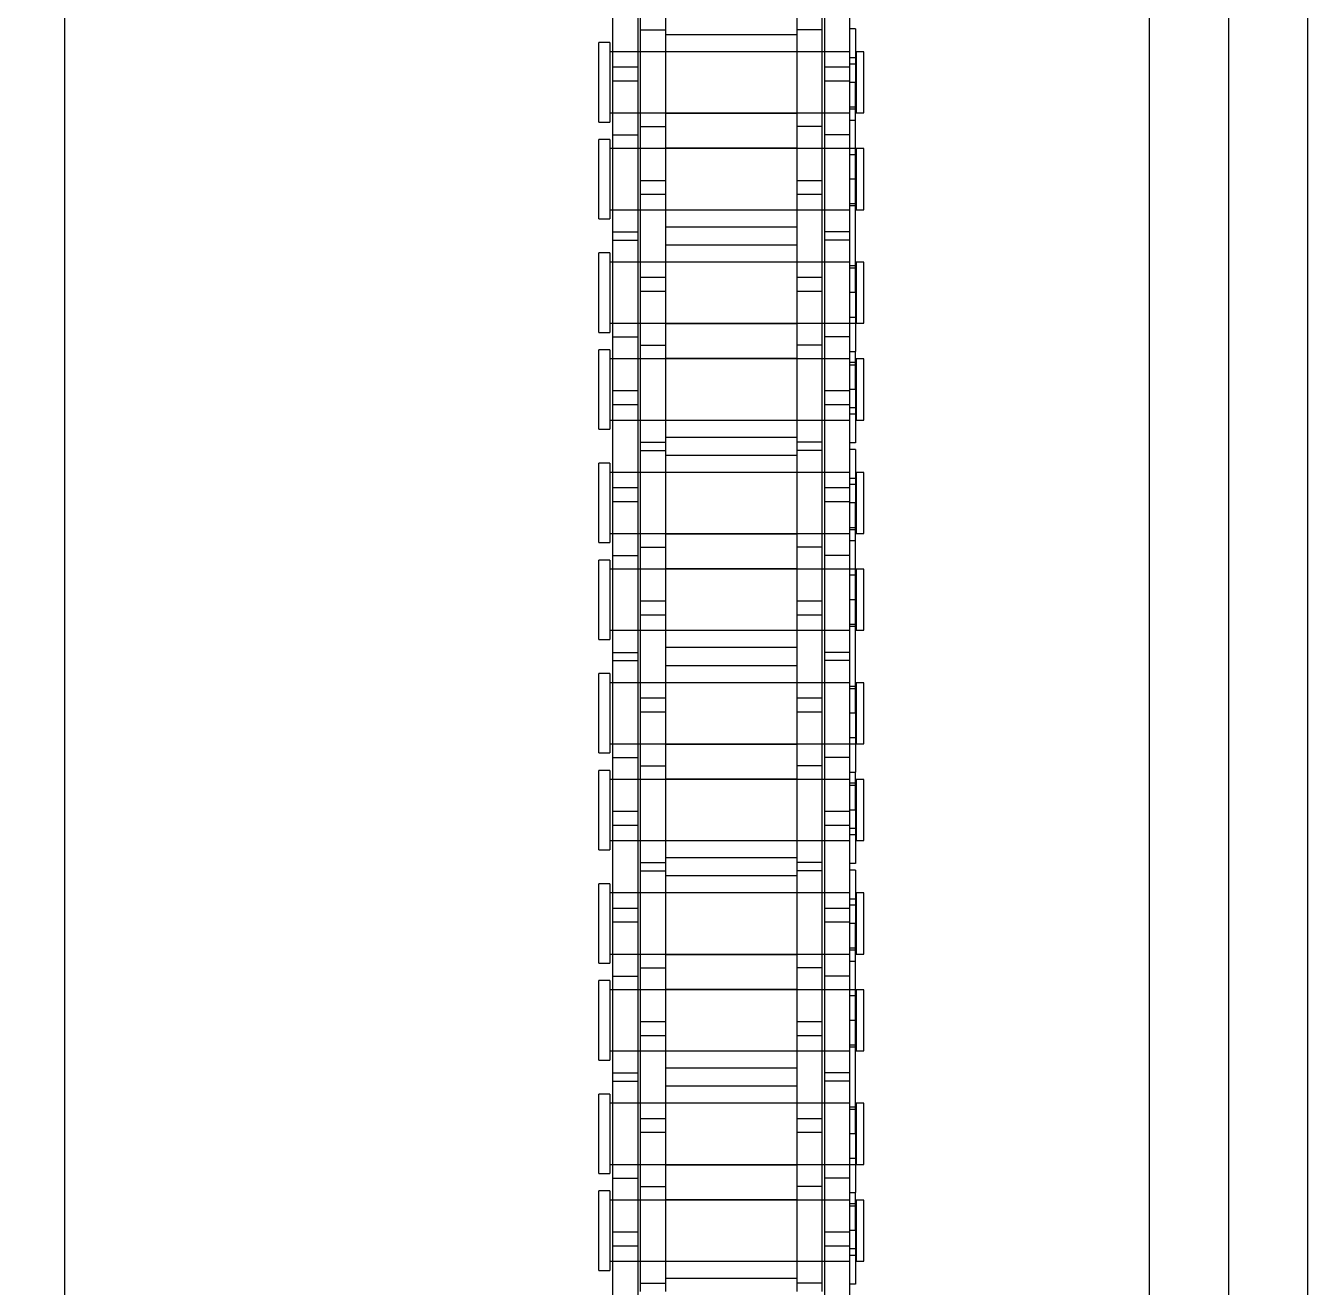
# Model space of a CAD drawing. Header units: metres. Extents: x 0 to 63075, y 0 to 44550.
# Drawn here: x 14312.8 to 14390.1, y 27467.1 to 27543.3 of the extents above; entities that cross this region are included whole.
import ezdxf

# ---------------------------------------------------------------- set-up
doc = ezdxf.new("R2010")
doc.units = ezdxf.units.M
doc.header["$LTSCALE"] = 75
doc.linetypes.add('HIDDEN2', pattern=[4.7625, 3.175, -1.5875])
for name, color, linetype in [('SDM', 7, 'Continuous'), ('SL1', 8, 'Continuous'), ('SL4', 4, 'Continuous'), ('ST1', 7, 'HIDDEN2')]:
    doc.layers.add(name, color=color, linetype=linetype)

# ---------------------------------------------------------------- blocks, each defined once
blk = doc.blocks.new('A$Cf5d57027')
at = {"layer": 'SL1'}
blk.add_ellipse((6114.57, 5011.08), major_axis=(0, 193.675), ratio=0.707107, start_param=0, end_param=3.141593, dxfattribs=at)
blk = doc.blocks.new('A$Ca53c419a')
at = {"layer": 'SL4'}
for p, q in [((1009.762, 281.235), (2334.737, 281.235)), ((1009.762, 215.76), (2334.737, 215.76)), ((2334.737, 206.235), (1009.762, 206.235))]:
    blk.add_line(p, q, dxfattribs=at)
at = {"layer": 'ST1'}
for p, q in [((1067.53, 249), (1072.327, 249)), ((1067.53, 249), (1067.53, 248.342)), ((1072.327, 248.342), (1072.327, 249)), ((1073.378, 249), (1078.175, 249)), ((1073.378, 249), (1073.378, 248.342)), ((1078.175, 248.342), (1078.175, 249)), ((1080.23, 249), (1085.027, 249)), ((1080.23, 249), (1080.23, 248.342)), ((1085.027, 248.342), (1085.027, 249)), ((1086.078, 249), (1090.875, 249)), ((1086.078, 249), (1086.078, 248.342)), ((1090.875, 248.342), (1090.875, 249)), ((1092.93, 249), (1097.727, 249)), ((1092.93, 249), (1092.93, 248.342)), ((1097.727, 248.342), (1097.727, 249)), ((1098.778, 249), (1103.575, 249)), ((1098.778, 249), (1098.778, 248.342)), ((1103.575, 248.342), (1103.575, 249)), ((1105.63, 249), (1110.427, 249)), ((1105.63, 249), (1105.63, 248.342)), ((1110.427, 248.342), (1110.427, 249)), ((1111.478, 249), (1116.275, 249)), ((1111.478, 249), (1111.478, 248.342)), ((1116.275, 248.342), (1116.275, 249)), ((1118.33, 249), (1123.127, 249)), ((1118.33, 249), (1118.33, 248.342)), ((1123.127, 248.342), (1123.127, 249)), ((1124.178, 249), (1128.975, 249)), ((1124.178, 249), (1124.178, 248.342)), ((1128.975, 248.342), (1128.975, 249)), ((1131.03, 249), (1135.827, 249)), ((1131.03, 249), (1131.03, 248.342)), ((1135.827, 248.342), (1135.827, 249)), ((1136.878, 249), (1141.675, 249)), ((1136.878, 249), (1136.878, 248.342)), ((1141.675, 248.342), (1141.675, 249)), ((1059.902, 248.157), (1068.997, 248.157)), ((1072.327, 248.342), (1067.53, 248.342)), ((1068.084, 248.342), (1068.084, 233.843)), ((1068.084, 248.157), (1068.084, 246.637)), ((1068.997, 248.157), (1069.857, 248.157)), ((1068.997, 246.637), (1068.997, 248.157)), ((1069.857, 248.157), (1078.952, 248.157)), ((1069.857, 248.157), (1069.857, 246.637)), ((1071.774, 233.843), (1071.774, 248.342)), ((1071.774, 246.637), (1071.774, 248.157)), ((1073.104, 248.157), (1073.104, 246.637)), ((1078.175, 248.342), (1073.378, 248.342)), ((1073.932, 248.342), (1073.932, 233.843)), ((1073.932, 248.157), (1073.932, 246.637)), ((1077.622, 233.843), (1077.622, 248.342)), ((1077.622, 246.637), (1077.622, 248.157)), ((1078.952, 248.157), (1078.952, 246.637)), ((1078.952, 248.157), (1085.302, 248.157)), ((1079.454, 248.157), (1079.454, 246.637)), ((1085.027, 248.342), (1080.23, 248.342)), ((1080.784, 248.342), (1080.784, 233.843)), ((1080.784, 248.157), (1080.784, 246.637)), ((1084.474, 233.843), (1084.474, 248.342)), ((1084.474, 246.637), (1084.474, 248.157)), ((1085.302, 248.157), (1085.302, 246.637)), ((1085.302, 248.157), (1094.397, 248.157)), ((1090.875, 248.342), (1086.078, 248.342)), ((1086.632, 248.342), (1086.632, 233.843)), ((1086.632, 248.157), (1086.632, 246.637)), ((1088.549, 246.637), (1088.549, 248.157)), ((1089.409, 248.157), (1089.409, 246.637)), ((1090.322, 233.843), (1090.322, 248.342)), ((1090.322, 246.637), (1090.322, 248.157)), ((1097.727, 248.342), (1092.93, 248.342)), ((1093.484, 248.342), (1093.484, 233.843)), ((1093.484, 248.157), (1093.484, 246.637)), ((1094.397, 248.157), (1095.257, 248.157)), ((1094.397, 246.637), (1094.397, 248.157)), ((1095.257, 248.157), (1104.352, 248.157)), ((1095.257, 248.157), (1095.257, 246.637)), ((1097.174, 233.843), (1097.174, 248.342)), ((1097.174, 246.637), (1097.174, 248.157)), ((1098.504, 248.157), (1098.504, 246.637)), ((1103.575, 248.342), (1098.778, 248.342)), ((1099.332, 248.342), (1099.332, 233.843)), ((1099.332, 248.157), (1099.332, 246.637)), ((1103.022, 233.843), (1103.022, 248.342)), ((1103.022, 246.637), (1103.022, 248.157)), ((1104.352, 248.157), (1104.352, 246.637)), ((1104.352, 248.157), (1110.702, 248.157)), ((1104.854, 248.157), (1104.854, 246.637)), ((1110.427, 248.342), (1105.63, 248.342)), ((1106.184, 248.342), (1106.184, 233.843)), ((1106.184, 248.157), (1106.184, 246.637)), ((1109.874, 233.843), (1109.874, 248.342)), ((1109.874, 246.637), (1109.874, 248.157)), ((1110.702, 248.157), (1110.702, 246.637)), ((1110.702, 248.157), (1119.797, 248.157)), ((1116.275, 248.342), (1111.478, 248.342)), ((1112.032, 248.342), (1112.032, 233.843)), ((1112.032, 248.157), (1112.032, 246.637)), ((1113.949, 246.637), (1113.949, 248.157)), ((1114.809, 248.157), (1114.809, 246.637)), ((1115.722, 233.843), (1115.722, 248.342)), ((1115.722, 246.637), (1115.722, 248.157)), ((1123.127, 248.342), (1118.33, 248.342)), ((1118.884, 248.342), (1118.884, 233.843)), ((1118.884, 248.157), (1118.884, 246.637)), ((1119.797, 248.157), (1120.657, 248.157)), ((1119.797, 246.637), (1119.797, 248.157)), ((1120.657, 248.157), (1129.752, 248.157)), ((1120.657, 248.157), (1120.657, 246.637)), ((1122.574, 233.843), (1122.574, 248.342)), ((1122.574, 246.637), (1122.574, 248.157)), ((1123.904, 248.157), (1123.904, 246.637)), ((1128.975, 248.342), (1124.178, 248.342)), ((1124.732, 248.342), (1124.732, 233.843)), ((1124.732, 248.157), (1124.732, 246.637)), ((1128.422, 233.843), (1128.422, 248.342)), ((1128.422, 246.637), (1128.422, 248.157)), ((1129.752, 248.157), (1129.752, 246.637)), ((1129.752, 248.157), (1136.102, 248.157)), ((1130.254, 248.157), (1130.254, 246.637)), ((1135.827, 248.342), (1131.03, 248.342)), ((1131.584, 248.342), (1131.584, 233.843)), ((1131.584, 248.157), (1131.584, 246.637)), ((1135.274, 233.843), (1135.274, 248.342)), ((1135.274, 246.637), (1135.274, 248.157)), ((1136.102, 248.157), (1136.102, 246.637)), ((1136.102, 248.157), (1145.197, 248.157)), ((1141.675, 248.342), (1136.878, 248.342)), ((1137.432, 248.342), (1137.432, 233.843)), ((1137.432, 248.157), (1137.432, 246.637)), ((1139.349, 246.637), (1139.349, 248.157)), ((1140.209, 248.157), (1140.209, 246.637)), ((1141.122, 233.843), (1141.122, 248.342)), ((1141.122, 246.637), (1141.122, 248.157)), ((1059.902, 246.637), (1068.997, 246.637)), ((1066.252, 246.485), (1072.602, 246.485)), ((1066.754, 246.485), (1066.754, 244.965)), ((1068.084, 246.485), (1068.084, 244.965)), ((1068.997, 246.637), (1069.857, 246.637)), ((1069.857, 246.637), (1078.952, 246.637)), ((1071.774, 244.965), (1071.774, 246.485)), ((1072.602, 246.485), (1072.602, 244.965)), ((1072.602, 246.485), (1081.697, 246.485)), ((1073.932, 246.485), (1073.932, 244.965)), ((1075.849, 244.965), (1075.849, 246.485)), ((1076.709, 246.485), (1076.709, 244.965)), ((1077.622, 244.965), (1077.622, 246.485)), ((1078.952, 246.637), (1085.302, 246.637)), ((1080.784, 246.485), (1080.784, 244.965)), ((1081.697, 246.485), (1082.557, 246.485)), ((1081.697, 244.965), (1081.697, 246.485)), ((1082.557, 246.485), (1091.652, 246.485)), ((1082.557, 246.485), (1082.557, 244.965)), ((1084.474, 244.965), (1084.474, 246.485)), ((1085.302, 246.637), (1094.397, 246.637)), ((1085.804, 246.485), (1085.804, 244.965)), ((1086.632, 246.485), (1086.632, 244.965)), ((1090.322, 244.965), (1090.322, 246.485)), ((1091.652, 246.485), (1091.652, 244.965)), ((1091.652, 246.485), (1098.002, 246.485)), ((1092.154, 246.485), (1092.154, 244.965)), ((1093.484, 246.485), (1093.484, 244.965)), ((1094.397, 246.637), (1095.257, 246.637)), ((1095.257, 246.637), (1104.352, 246.637)), ((1097.174, 244.965), (1097.174, 246.485)), ((1098.002, 246.485), (1098.002, 244.965)), ((1098.002, 246.485), (1107.097, 246.485)), ((1099.332, 246.485), (1099.332, 244.965)), ((1101.249, 244.965), (1101.249, 246.485)), ((1102.109, 246.485), (1102.109, 244.965)), ((1103.022, 244.965), (1103.022, 246.485)), ((1104.352, 246.637), (1110.702, 246.637)), ((1106.184, 246.485), (1106.184, 244.965)), ((1107.097, 246.485), (1107.957, 246.485)), ((1107.097, 244.965), (1107.097, 246.485)), ((1107.957, 246.485), (1117.052, 246.485)), ((1107.957, 246.485), (1107.957, 244.965)), ((1109.874, 244.965), (1109.874, 246.485)), ((1110.702, 246.637), (1119.797, 246.637)), ((1111.204, 246.485), (1111.204, 244.965)), ((1112.032, 246.485), (1112.032, 244.965)), ((1115.722, 244.965), (1115.722, 246.485)), ((1117.052, 246.485), (1117.052, 244.965)), ((1117.052, 246.485), (1123.402, 246.485)), ((1117.554, 246.485), (1117.554, 244.965)), ((1118.884, 246.485), (1118.884, 244.965)), ((1119.797, 246.637), (1120.657, 246.637)), ((1120.657, 246.637), (1129.752, 246.637)), ((1122.574, 244.965), (1122.574, 246.485)), ((1123.402, 246.485), (1123.402, 244.965)), ((1123.402, 246.485), (1132.497, 246.485)), ((1124.732, 246.485), (1124.732, 244.965)), ((1126.649, 244.965), (1126.649, 246.485)), ((1127.509, 246.485), (1127.509, 244.965)), ((1128.422, 244.965), (1128.422, 246.485)), ((1129.752, 246.637), (1136.102, 246.637)), ((1131.584, 246.485), (1131.584, 244.965)), ((1132.497, 246.485), (1133.357, 246.485)), ((1132.497, 244.965), (1132.497, 246.485)), ((1133.357, 246.485), (1142.452, 246.485)), ((1133.357, 246.485), (1133.357, 244.965)), ((1135.274, 244.965), (1135.274, 246.485)), ((1136.102, 246.637), (1145.197, 246.637)), ((1136.604, 246.485), (1136.604, 244.965)), ((1137.432, 246.485), (1137.432, 244.965)), ((1141.122, 244.965), (1141.122, 246.485)), ((1142.452, 246.485), (1142.452, 244.965)), ((1142.452, 246.485), (1148.802, 246.485)), ((1066.252, 244.965), (1072.602, 244.965)), ((1067.037, 237.035), (1067.037, 244.965)), ((1068.084, 244.965), (1068.084, 237.035)), ((1071.774, 237.035), (1071.774, 244.965)), ((1071.817, 244.965), (1071.817, 237.035)), ((1072.602, 244.965), (1081.697, 244.965)), ((1073.889, 237.035), (1073.889, 244.965)), ((1073.932, 244.965), (1073.932, 237.035)), ((1077.622, 237.035), (1077.622, 244.965)), ((1078.669, 244.965), (1078.669, 237.035)), ((1079.737, 237.035), (1079.737, 244.965)), ((1080.784, 244.965), (1080.784, 237.035)), ((1081.697, 244.965), (1082.557, 244.965)), ((1082.557, 244.965), (1091.652, 244.965)), ((1084.474, 237.035), (1084.474, 244.965)), ((1084.517, 244.965), (1084.517, 237.035)), ((1086.589, 237.035), (1086.589, 244.965)), ((1086.632, 244.965), (1086.632, 237.035)), ((1090.322, 237.035), (1090.322, 244.965)), ((1091.369, 244.965), (1091.369, 237.035)), ((1091.652, 244.965), (1098.002, 244.965)), ((1092.437, 237.035), (1092.437, 244.965)), ((1093.484, 244.965), (1093.484, 237.035)), ((1097.174, 237.035), (1097.174, 244.965)), ((1097.217, 244.965), (1097.217, 237.035)), ((1098.002, 244.965), (1107.097, 244.965)), ((1099.289, 237.035), (1099.289, 244.965)), ((1099.332, 244.965), (1099.332, 237.035)), ((1103.022, 237.035), (1103.022, 244.965)), ((1104.069, 244.965), (1104.069, 237.035)), ((1105.137, 237.035), (1105.137, 244.965)), ((1106.184, 244.965), (1106.184, 237.035)), ((1107.097, 244.965), (1107.957, 244.965)), ((1107.957, 244.965), (1117.052, 244.965)), ((1109.874, 237.035), (1109.874, 244.965)), ((1109.917, 244.965), (1109.917, 237.035)), ((1111.989, 237.035), (1111.989, 244.965)), ((1112.032, 244.965), (1112.032, 237.035)), ((1115.722, 237.035), (1115.722, 244.965)), ((1116.769, 244.965), (1116.769, 237.035)), ((1117.052, 244.965), (1123.402, 244.965)), ((1117.837, 237.035), (1117.837, 244.965)), ((1118.884, 244.965), (1118.884, 237.035)), ((1122.574, 237.035), (1122.574, 244.965)), ((1122.617, 244.965), (1122.617, 237.035)), ((1123.402, 244.965), (1132.497, 244.965)), ((1124.689, 237.035), (1124.689, 244.965)), ((1124.732, 244.965), (1124.732, 237.035)), ((1128.422, 237.035), (1128.422, 244.965)), ((1129.469, 244.965), (1129.469, 237.035)), ((1130.537, 237.035), (1130.537, 244.965)), ((1131.584, 244.965), (1131.584, 237.035)), ((1132.497, 244.965), (1133.357, 244.965)), ((1133.357, 244.965), (1142.452, 244.965)), ((1135.274, 237.035), (1135.274, 244.965)), ((1135.317, 244.965), (1135.317, 237.035)), ((1137.389, 237.035), (1137.389, 244.965)), ((1137.432, 244.965), (1137.432, 237.035)), ((1141.122, 237.035), (1141.122, 244.965)), ((1142.169, 244.965), (1142.169, 237.035)), ((1142.452, 244.965), (1148.802, 244.965)), ((1066.252, 237.035), (1072.602, 237.035)), ((1066.754, 235.515), (1066.754, 237.035)), ((1068.084, 237.035), (1068.084, 235.515)), ((1071.774, 235.515), (1071.774, 237.035)), ((1072.602, 235.515), (1072.602, 237.035)), ((1072.602, 237.035), (1081.697, 237.035)), ((1073.932, 237.035), (1073.932, 235.515)), ((1075.849, 235.515), (1075.849, 237.035)), ((1076.709, 237.035), (1076.709, 235.515)), ((1077.622, 235.515), (1077.622, 237.035)), ((1080.784, 237.035), (1080.784, 235.515)), ((1081.697, 237.035), (1082.557, 237.035)), ((1081.697, 235.515), (1081.697, 237.035)), ((1082.557, 237.035), (1091.652, 237.035)), ((1082.557, 237.035), (1082.557, 235.515)), ((1084.474, 235.515), (1084.474, 237.035)), ((1085.804, 235.515), (1085.804, 237.035)), ((1086.632, 237.035), (1086.632, 235.515)), ((1090.322, 235.515), (1090.322, 237.035)), ((1091.652, 235.515), (1091.652, 237.035)), ((1091.652, 237.035), (1098.002, 237.035)), ((1092.154, 235.515), (1092.154, 237.035)), ((1093.484, 237.035), (1093.484, 235.515)), ((1097.174, 235.515), (1097.174, 237.035)), ((1098.002, 235.515), (1098.002, 237.035)), ((1098.002, 237.035), (1107.097, 237.035)), ((1099.332, 237.035), (1099.332, 235.515)), ((1101.249, 235.515), (1101.249, 237.035)), ((1102.109, 237.035), (1102.109, 235.515)), ((1103.022, 235.515), (1103.022, 237.035)), ((1106.184, 237.035), (1106.184, 235.515)), ((1107.097, 237.035), (1107.957, 237.035)), ((1107.097, 235.515), (1107.097, 237.035)), ((1107.957, 237.035), (1117.052, 237.035)), ((1107.957, 237.035), (1107.957, 235.515)), ((1109.874, 235.515), (1109.874, 237.035)), ((1111.204, 235.515), (1111.204, 237.035)), ((1112.032, 237.035), (1112.032, 235.515)), ((1115.722, 235.515), (1115.722, 237.035)), ((1117.052, 235.515), (1117.052, 237.035)), ((1117.052, 237.035), (1123.402, 237.035)), ((1117.554, 235.515), (1117.554, 237.035)), ((1118.884, 237.035), (1118.884, 235.515)), ((1122.574, 235.515), (1122.574, 237.035)), ((1123.402, 235.515), (1123.402, 237.035)), ((1123.402, 237.035), (1132.497, 237.035)), ((1124.732, 237.035), (1124.732, 235.515)), ((1126.649, 235.515), (1126.649, 237.035)), ((1127.509, 237.035), (1127.509, 235.515)), ((1128.422, 235.515), (1128.422, 237.035)), ((1131.584, 237.035), (1131.584, 235.515)), ((1132.497, 237.035), (1133.357, 237.035)), ((1132.497, 235.515), (1132.497, 237.035)), ((1133.357, 237.035), (1142.452, 237.035)), ((1133.357, 237.035), (1133.357, 235.515)), ((1135.274, 235.515), (1135.274, 237.035)), ((1136.604, 235.515), (1136.604, 237.035)), ((1137.432, 237.035), (1137.432, 235.515)), ((1141.122, 235.515), (1141.122, 237.035)), ((1142.452, 235.515), (1142.452, 237.035)), ((1142.452, 237.035), (1148.802, 237.035)), ((1059.902, 235.363), (1068.997, 235.363)), ((1066.252, 235.515), (1072.602, 235.515)), ((1068.084, 235.363), (1068.084, 233.843)), ((1068.997, 235.363), (1069.857, 235.363)), ((1068.997, 233.843), (1068.997, 235.363)), ((1069.857, 235.363), (1078.952, 235.363)), ((1069.857, 235.363), (1069.857, 233.843)), ((1071.774, 233.843), (1071.774, 235.363)), ((1072.602, 235.515), (1081.697, 235.515)), ((1073.104, 233.843), (1073.104, 235.363)), ((1073.932, 235.363), (1073.932, 233.511)), ((1077.622, 233.843), (1077.622, 235.363)), ((1078.952, 233.843), (1078.952, 235.363)), ((1078.952, 235.363), (1085.302, 235.363)), ((1079.454, 233.843), (1079.454, 235.363)), ((1080.784, 235.363), (1080.784, 233.843)), ((1081.697, 235.515), (1082.557, 235.515)), ((1082.557, 235.515), (1091.652, 235.515)), ((1084.474, 233.511), (1084.474, 235.363)), ((1085.302, 233.843), (1085.302, 235.363)), ((1085.302, 235.363), (1094.397, 235.363)), ((1086.632, 235.363), (1086.632, 233.843)), ((1088.549, 233.843), (1088.549, 235.363)), ((1089.409, 235.363), (1089.409, 233.843)), ((1090.322, 233.843), (1090.322, 235.363)), ((1091.652, 235.515), (1098.002, 235.515)), ((1093.484, 235.363), (1093.484, 233.843)), ((1094.397, 235.363), (1095.257, 235.363)), ((1094.397, 233.843), (1094.397, 235.363)), ((1095.257, 235.363), (1104.352, 235.363)), ((1095.257, 235.363), (1095.257, 233.843)), ((1097.174, 233.843), (1097.174, 235.363)), ((1098.002, 235.515), (1107.097, 235.515)), ((1098.504, 233.843), (1098.504, 235.363)), ((1099.332, 235.363), (1099.332, 233.511)), ((1103.022, 233.843), (1103.022, 235.363)), ((1104.352, 233.843), (1104.352, 235.363)), ((1104.352, 235.363), (1110.702, 235.363)), ((1104.854, 233.843), (1104.854, 235.363)), ((1106.184, 235.363), (1106.184, 233.843)), ((1107.097, 235.515), (1107.957, 235.515)), ((1107.957, 235.515), (1117.052, 235.515)), ((1109.874, 233.511), (1109.874, 235.363)), ((1110.702, 233.843), (1110.702, 235.363)), ((1110.702, 235.363), (1119.797, 235.363)), ((1112.032, 235.363), (1112.032, 233.843)), ((1113.949, 233.843), (1113.949, 235.363)), ((1114.809, 235.363), (1114.809, 233.843)), ((1115.722, 233.843), (1115.722, 235.363)), ((1117.052, 235.515), (1123.402, 235.515)), ((1118.884, 235.363), (1118.884, 233.843)), ((1119.797, 235.363), (1120.657, 235.363)), ((1119.797, 233.843), (1119.797, 235.363)), ((1120.657, 235.363), (1129.752, 235.363)), ((1120.657, 235.363), (1120.657, 233.843)), ((1122.574, 233.843), (1122.574, 235.363)), ((1123.402, 235.515), (1132.497, 235.515)), ((1123.904, 233.843), (1123.904, 235.363)), ((1124.732, 235.363), (1124.732, 233.511)), ((1128.422, 233.843), (1128.422, 235.363)), ((1129.752, 233.843), (1129.752, 235.363)), ((1129.752, 235.363), (1136.102, 235.363)), ((1130.254, 233.843), (1130.254, 235.363)), ((1131.584, 235.363), (1131.584, 233.843)), ((1132.497, 235.515), (1133.357, 235.515)), ((1133.357, 235.515), (1142.452, 235.515)), ((1135.274, 233.511), (1135.274, 235.363)), ((1136.102, 233.843), (1136.102, 235.363)), ((1136.102, 235.363), (1145.197, 235.363)), ((1137.432, 235.363), (1137.432, 233.843)), ((1139.349, 233.843), (1139.349, 235.363)), ((1140.209, 235.363), (1140.209, 233.843)), ((1141.122, 233.843), (1141.122, 235.363)), ((1142.452, 235.515), (1148.802, 235.515)), ((1059.902, 233.843), (1068.997, 233.843)), ((1066.698, 233.511), (1066.698, 233.843)), ((1068.453, 233.843), (1068.453, 233.474)), ((1068.822, 233.511), (1068.822, 233.843)), ((1068.997, 233.843), (1069.857, 233.843)), ((1069.857, 233.843), (1078.952, 233.843)), ((1069.929, 233.511), (1069.929, 233.843)), ((1071.405, 233.474), (1071.405, 233.843)), ((1071.548, 233.511), (1071.548, 233.843)), ((1072.225, 233.843), (1072.225, 233.511)), ((1074.301, 233.843), (1074.301, 233.474)), ((1075.777, 233.511), (1075.777, 233.843)), ((1077.253, 233.474), (1077.253, 233.843)), ((1077.396, 233.511), (1077.396, 233.843)), ((1078.952, 233.843), (1085.302, 233.843)), ((1081.01, 233.511), (1081.01, 233.843)), ((1081.153, 233.843), (1081.153, 233.474)), ((1082.629, 233.511), (1082.629, 233.843)), ((1084.105, 233.474), (1084.105, 233.843)), ((1085.302, 233.843), (1094.397, 233.843)), ((1086.181, 233.511), (1086.181, 233.843)), ((1086.858, 233.511), (1086.858, 233.843)), ((1087.001, 233.843), (1087.001, 233.474)), ((1088.477, 233.511), (1088.477, 233.843)), ((1089.584, 233.511), (1089.584, 233.843)), ((1089.953, 233.474), (1089.953, 233.843)), ((1091.708, 233.511), (1091.708, 233.843)), ((1092.098, 233.511), (1092.098, 233.843)), ((1093.853, 233.843), (1093.853, 233.474)), ((1094.222, 233.511), (1094.222, 233.843)), ((1094.397, 233.843), (1095.257, 233.843)), ((1095.257, 233.843), (1104.352, 233.843)), ((1095.329, 233.511), (1095.329, 233.843)), ((1096.805, 233.474), (1096.805, 233.843)), ((1096.948, 233.511), (1096.948, 233.843)), ((1097.625, 233.843), (1097.625, 233.511)), ((1099.701, 233.843), (1099.701, 233.474)), ((1101.177, 233.511), (1101.177, 233.843)), ((1102.653, 233.474), (1102.653, 233.843)), ((1102.796, 233.511), (1102.796, 233.843)), ((1104.352, 233.843), (1110.702, 233.843)), ((1106.41, 233.511), (1106.41, 233.843)), ((1106.553, 233.843), (1106.553, 233.474)), ((1108.029, 233.511), (1108.029, 233.843)), ((1109.505, 233.474), (1109.505, 233.843)), ((1110.702, 233.843), (1119.797, 233.843)), ((1111.581, 233.511), (1111.581, 233.843)), ((1112.258, 233.511), (1112.258, 233.843)), ((1112.401, 233.843), (1112.401, 233.474)), ((1113.877, 233.511), (1113.877, 233.843)), ((1114.984, 233.511), (1114.984, 233.843)), ((1115.353, 233.474), (1115.353, 233.843)), ((1117.108, 233.511), (1117.108, 233.843)), ((1117.498, 233.511), (1117.498, 233.843)), ((1119.253, 233.843), (1119.253, 233.474)), ((1119.622, 233.511), (1119.622, 233.843)), ((1119.797, 233.843), (1120.657, 233.843)), ((1120.657, 233.843), (1129.752, 233.843)), ((1120.729, 233.511), (1120.729, 233.843)), ((1122.205, 233.474), (1122.205, 233.843)), ((1122.348, 233.511), (1122.348, 233.843)), ((1123.025, 233.843), (1123.025, 233.511)), ((1125.101, 233.843), (1125.101, 233.474)), ((1126.577, 233.511), (1126.577, 233.843)), ((1128.053, 233.474), (1128.053, 233.843)), ((1128.196, 233.511), (1128.196, 233.843)), ((1129.752, 233.843), (1136.102, 233.843)), ((1131.81, 233.511), (1131.81, 233.843)), ((1131.953, 233.843), (1131.953, 233.474)), ((1133.429, 233.511), (1133.429, 233.843)), ((1134.905, 233.474), (1134.905, 233.843)), ((1136.102, 233.843), (1145.197, 233.843)), ((1136.981, 233.511), (1136.981, 233.843)), ((1137.658, 233.511), (1137.658, 233.843)), ((1137.801, 233.843), (1137.801, 233.474)), ((1139.277, 233.511), (1139.277, 233.843)), ((1140.384, 233.511), (1140.384, 233.843)), ((1140.753, 233.474), (1140.753, 233.843)), ((1142.508, 233.511), (1142.508, 233.843)), ((1069.929, 233.511), (1066.698, 233.511)), ((1071.774, 233.474), (1068.084, 233.474)), ((1068.084, 233.474), (1068.084, 233)), ((1068.084, 233), (1071.774, 233)), ((1069.929, 233.511), (1072.225, 233.511)), ((1071.774, 233), (1071.774, 233.474)), ((1075.777, 233.511), (1072.225, 233.511)), ((1077.622, 233.474), (1073.932, 233.474)), ((1073.932, 233.474), (1073.932, 233)), ((1073.932, 233), (1077.622, 233)), ((1075.777, 233.511), (1088.477, 233.511)), ((1077.622, 233), (1077.622, 233.474)), ((1084.474, 233.474), (1080.784, 233.474)), ((1080.784, 233.474), (1080.784, 233)), ((1080.784, 233), (1084.474, 233)), ((1084.474, 233), (1084.474, 233.474)), ((1090.322, 233.474), (1086.632, 233.474)), ((1086.632, 233.474), (1086.632, 233)), ((1086.632, 233), (1090.322, 233)), ((1091.708, 233.511), (1088.477, 233.511)), ((1090.322, 233), (1090.322, 233.474)), ((1095.329, 233.511), (1092.098, 233.511)), ((1097.174, 233.474), (1093.484, 233.474)), ((1093.484, 233.474), (1093.484, 233)), ((1093.484, 233), (1097.174, 233)), ((1095.329, 233.511), (1097.625, 233.511)), ((1097.174, 233), (1097.174, 233.474)), ((1101.177, 233.511), (1097.625, 233.511)), ((1103.022, 233.474), (1099.332, 233.474)), ((1099.332, 233.474), (1099.332, 233)), ((1099.332, 233), (1103.022, 233)), ((1101.177, 233.511), (1113.877, 233.511)), ((1103.022, 233), (1103.022, 233.474)), ((1109.874, 233.474), (1106.184, 233.474)), ((1106.184, 233.474), (1106.184, 233)), ((1106.184, 233), (1109.874, 233)), ((1109.874, 233), (1109.874, 233.474)), ((1115.722, 233.474), (1112.032, 233.474)), ((1112.032, 233.474), (1112.032, 233)), ((1112.032, 233), (1115.722, 233)), ((1117.108, 233.511), (1113.877, 233.511)), ((1115.722, 233), (1115.722, 233.474)), ((1120.729, 233.511), (1117.498, 233.511)), ((1122.574, 233.474), (1118.884, 233.474)), ((1118.884, 233.474), (1118.884, 233)), ((1118.884, 233), (1122.574, 233)), ((1120.729, 233.511), (1123.025, 233.511)), ((1122.574, 233), (1122.574, 233.474)), ((1126.577, 233.511), (1123.025, 233.511)), ((1128.422, 233.474), (1124.732, 233.474)), ((1124.732, 233.474), (1124.732, 233)), ((1124.732, 233), (1128.422, 233)), ((1126.577, 233.511), (1139.277, 233.511)), ((1128.422, 233), (1128.422, 233.474)), ((1135.274, 233.474), (1131.584, 233.474)), ((1131.584, 233.474), (1131.584, 233)), ((1131.584, 233), (1135.274, 233)), ((1135.274, 233), (1135.274, 233.474)), ((1141.122, 233.474), (1137.432, 233.474)), ((1137.432, 233.474), (1137.432, 233)), ((1137.432, 233), (1141.122, 233)), ((1142.508, 233.511), (1139.277, 233.511)), ((1141.122, 233), (1141.122, 233.474)), ((1009.762, 215.76), (2334.737, 215.76)), ((2334.737, 210.998), (1009.762, 210.998))]:
    blk.add_line(p, q, dxfattribs=at)

msp = doc.modelspace()

# ---------------------------------------------------------------- block references
at = {"layer": 'SDM'}
msp.add_blockref('A$Cf5d57027', (8259.513, 22502.833), dxfattribs=at)
at = {"layer": 'SDM', "rotation": 90}
msp.add_blockref('A$Ca53c419a', (14596.359, 26400.599), dxfattribs=at)

doc.saveas('drawing.dxf')
